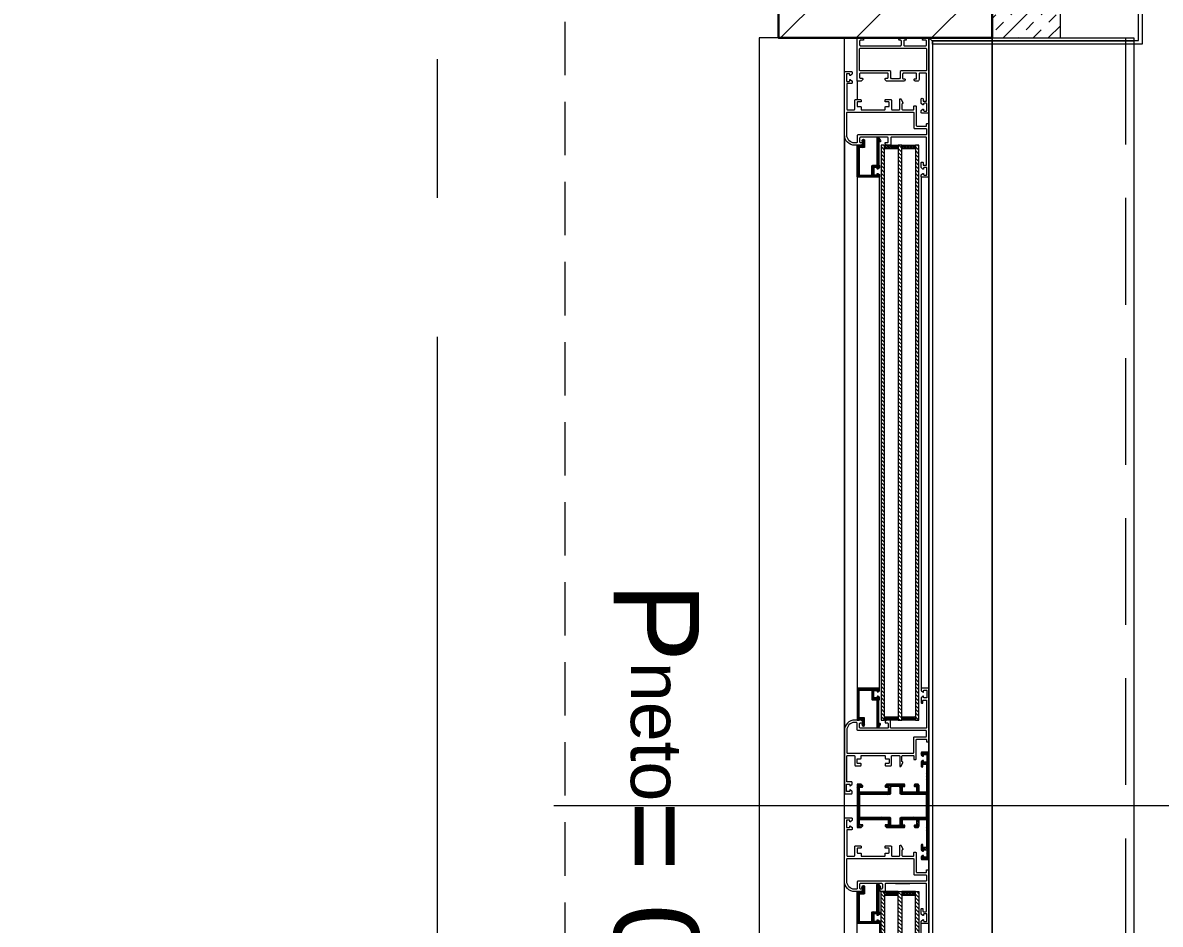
# Model space of a CAD drawing. Header units: centimetres. Extents: x 92587 to 105438, y -55119 to -48334.
# Drawn here: x 95465.6 to 95598.8, y -50521.2 to -50415.6 of the extents above; entities that cross this region are included whole.
import ezdxf

# ---------------------------------------------------------------- set-up
doc = ezdxf.new("R2010")
doc.units = ezdxf.units.CM
doc.header["$LTSCALE"] = 50
doc.header["$MEASUREMENT"] = 0
doc.linetypes.add('AXES', pattern=[2, 1.25, -0.25, 0.25, -0.25])
doc.linetypes.add('CACHE', pattern=[0.375, 0.25, -0.125])
doc.layers.get('0').update_dxf_attribs({"color": 8})
doc.layers.add('AXES', color=10, linetype='AXES')
doc.layers.add('BORD', color=5, linetype='Continuous')
for name, color, linetype, lineweight in [('BETON CACHE', 4, 'CACHE', 5), ('CONSOLE ISOL.', 214, 'Continuous', 15), ('ISOLATION', 252, 'Continuous', 0), ('MACONNERIE COUPE', 7, 'Continuous', 30), ('MACONNERIE HACHURE', 253, 'Continuous', 13), ('WD_Corner', 154, 'Continuous', 5), ('WINDOWS', 21, 'Continuous', 5)]:
    doc.layers.add(name, color=color, linetype=linetype, lineweight=lineweight)
doc.styles.add('GENERATED_STYLE_1', font='arial.ttf')
pattern_1 = [(135, (-46708.70849, -43852.52553), (-0.08838834765, -0.08838834765), [])]
pattern_2 = [(135, (-46708.9128, -43852.52553), (-0.2209708691, -0.2209708691), [])]

# ---------------------------------------------------------------- blocks, each defined once
blk = doc.blocks.new('A$C1cd8c289')
at = {"layer": 'AXES', "lineweight": 5, "ltscale": 1.3}
blk.add_line((805, 1580), (805, -1344.97), dxfattribs=at)
blk = doc.blocks.new('DRITARE POS 2')
at = {"layer": 'WINDOWS'}
h = blk.add_hatch(dxfattribs=at)
h.set_pattern_fill('ANSI31', color=140, scale=2.5, angle=450)
h.set_pattern_definition(pattern_2)
h.paths.add_polyline_path([(-8.71, -80.01), (-8.71, -12.58), (-8.31, -12.58), (-8.31, -80.01)])
h.paths.add_polyline_path([(-6.71, -80.01), (-6.71, -12.58), (-6.31, -12.58), (-6.31, -80.01)])
h.paths.add_polyline_path([(-4.71, -80.02), (-4.71, -12.58), (-4.31, -12.58), (-4.31, -80.02)])
at = {"layer": 'WINDOWS', "transparency": 33554559}
h = blk.add_hatch(dxfattribs=at)
h.set_pattern_fill('ANSI31', color=140, angle=450)
h.set_pattern_definition([(135, (-46708.90849, -43835.52553), (-0.08838834765, -0.08838834765), [])])
h.paths.add_polyline_path([(-6.71, -12.58), (-8.31, -12.58), (-8.31, -12.98), (-6.71, -12.98)])
h.paths.add_polyline_path([(-4.71, -12.58), (-6.31, -12.58), (-6.31, -12.98), (-4.71, -12.98)])
h.paths.add_polyline_path([(-6.71, -79.61), (-8.31, -79.61), (-8.31, -80.01), (-6.71, -80.01)])
h.paths.add_polyline_path([(-4.71, -79.61), (-6.31, -79.61), (-6.31, -80.01), (-4.71, -80.01)])
h = blk.add_hatch(dxfattribs=at)
h.set_pattern_fill('ANSI31', color=256, angle=450)
h.set_pattern_definition(pattern_1)
h.paths.add_polyline_path([(-1.49, -76.33, 0.414214), (-1.55, -76.27), (-4.06, -76.27, 0.414214), (-4.11, -76.33), (-4.11, -76.54, 0.250765), (-4.09, -76.58), (-3.92, -76.71, 0.599022), (-3.83, -76.67), (-3.83, -76.59, -0.414214), (-3.78, -76.54), (-3.51, -76.54, -0.414214), (-3.46, -76.59), (-3.46, -77.34, -0.414214), (-3.51, -77.39), (-3.78, -77.39, -0.414214), (-3.83, -77.34), (-3.83, -77.26, 0.599022), (-3.92, -77.22), (-4.09, -77.35, 0.250765), (-4.11, -77.39), (-4.11, -77.6, 0.414214), (-4.06, -77.66), (-4.02, -77.66), (-4.02, -80.34, -0.414214), (-4.07, -80.4), (-4.15, -80.4, 0.603122), (-4.23, -80.55), (-3.98, -80.9, 0.737396), (-3.81, -80.85), (-3.81, -77.71, -0.414214), (-3.76, -77.66), (-3.31, -77.66, 0.414214), (-3.22, -77.56), (-3.22, -76.55, -0.414214), (-3.16, -76.5), (-1.81, -76.5, -0.414214), (-1.72, -76.59), (-1.72, -79.63, -0.414214), (-1.81, -79.73), (-2.28, -79.73, 0.414214), (-2.37, -79.82), (-2.37, -80.56, 1.657435), (-2.12, -80.43, -0.247394), (-2.15, -80.38), (-2.15, -80.01, -0.414214), (-2.09, -79.95), (-1.74, -79.95), (-1.74, -80.01), (-1.49, -80.01), (-1.49, -79.95)])
at = {"layer": 'WINDOWS'}
h = blk.add_hatch(dxfattribs=at)
h.set_pattern_fill('ANSI31', color=256, angle=450)
h.set_pattern_definition(pattern_1)
h.paths.add_polyline_path([(-9.61, -85.22, -0.414214), (-9.56, -85.16), (-9.26, -85.16, -0.414214), (-9.2, -85.22), (-9.2, -85.44, 1), (-9, -85.44), (-9, -84.9, 0.250765), (-9.02, -84.86), (-9.19, -84.74, 0.599022), (-9.28, -84.79), (-9.28, -84.87, -0.414214), (-9.33, -84.92), (-9.59, -84.92, -0.414214), (-9.65, -84.87), (-9.65, -84.08, -0.414214), (-9.59, -84.03), (-9.33, -84.03, -0.414214), (-9.28, -84.08), (-9.28, -84.19, 0.599022), (-9.19, -84.24), (-9.02, -84.13, 0.250765), (-9, -84.08), (-9, -83.84, 0.414214), (-9.05, -83.78), (-9.84, -83.78, 0.414214), (-9.89, -83.84), (-9.89, -90.06), (-9.89, -96.27, 0.414214), (-9.84, -96.33), (-9.05, -96.33, 0.414214), (-9, -96.27), (-9, -96.03, 0.250765), (-9.02, -95.98), (-9.19, -95.87, 0.599022), (-9.28, -95.92), (-9.28, -96.03, -0.414214), (-9.33, -96.08), (-9.59, -96.08, -0.414214), (-9.65, -96.03), (-9.65, -95.24, -0.414214), (-9.59, -95.19), (-9.33, -95.19, -0.414214), (-9.28, -95.24), (-9.28, -95.32, 0.599022), (-9.19, -95.37), (-9.02, -95.25, 0.250765), (-9, -95.21), (-9, -94.68, 1), (-9.2, -94.68), (-9.2, -94.89, -0.414214), (-9.26, -94.95), (-9.56, -94.95, -0.414214), (-9.61, -94.89), (-9.61, -91.72, -0.414214), (-9.56, -91.66), (-8.83, -91.66, -0.414214), (-8.74, -91.75), (-8.74, -92.41, 0.414214), (-8.55, -92.59), (-8.29, -92.59, 0.198912), (-8.25, -92.58), (-8.19, -92.52, 0.198912), (-8.18, -92.48), (-8.18, -92.37, 0.414214), (-8.23, -92.31), (-8.4, -92.31, -0.414214), (-8.46, -92.26), (-8.46, -91.75, -0.414214), (-8.36, -91.66), (-6.91, -91.66, -0.414214), (-6.81, -91.75), (-6.81, -92.26, -0.414214), (-6.87, -92.31), (-7.04, -92.31, 0.414214), (-7.09, -92.37), (-7.09, -92.48, 0.198912), (-7.08, -92.52), (-7.02, -92.58, 0.198912), (-6.98, -92.59), (-4.97, -92.59, 0.198912), (-4.93, -92.58), (-4.78, -92.42, 0.198912), (-4.76, -92.38), (-4.76, -92.31, 0.414214), (-4.82, -92.26), (-5, -92.26, -0.340481), (-5.13, -92.16), (-5.13, -91.75, -0.414214), (-5.04, -91.66), (-1.87, -91.66, -0.414214), (-1.77, -91.75), (-1.77, -92.16, -0.414214), (-1.87, -92.26), (-2.09, -92.26, 0.414214), (-2.15, -92.31), (-2.15, -92.38, 0.198912), (-2.13, -92.42), (-1.98, -92.58, 0.198912), (-1.94, -92.59), (-1.55, -92.59, 0.414214), (-1.49, -92.54), (-1.49, -90.06), (-1.49, -87.57, 0.414214), (-1.55, -87.52), (-1.94, -87.52, 0.198912), (-1.98, -87.53), (-2.13, -87.69, 0.198912), (-2.15, -87.73), (-2.15, -87.8, 0.414214), (-2.09, -87.85), (-1.87, -87.85, -0.414214), (-1.77, -87.95), (-1.77, -88.36, -0.414214), (-1.87, -88.45), (-5.04, -88.45, -0.414214), (-5.13, -88.36), (-5.13, -87.95, -0.340481), (-5, -87.85), (-4.82, -87.85, 0.414214), (-4.76, -87.8), (-4.76, -87.73, 0.198912), (-4.78, -87.69), (-4.93, -87.53, 0.198912), (-4.97, -87.52), (-6.98, -87.52, 0.198912), (-7.02, -87.53), (-7.08, -87.59, 0.198912), (-7.09, -87.63), (-7.09, -87.74, 0.414214), (-7.04, -87.8), (-6.87, -87.8, -0.414214), (-6.81, -87.85), (-6.81, -88.36, -0.414214), (-6.91, -88.45), (-8.36, -88.45, -0.414214), (-8.46, -88.36), (-8.46, -87.85, -0.414214), (-8.4, -87.8), (-8.23, -87.8, 0.414214), (-8.18, -87.74), (-8.18, -87.63, 0.198912), (-8.19, -87.59), (-8.25, -87.53, 0.198912), (-8.29, -87.52), (-8.55, -87.52, 0.414214), (-8.74, -87.7), (-8.74, -88.36, -0.414214), (-8.83, -88.45), (-9.56, -88.45, -0.414214), (-9.61, -88.39)])
h.paths.add_polyline_path([(-9.56, -88.73), (-6.63, -88.73), (-6.53, -88.64), (-6.53, -87.89), (-6.44, -87.8), (-5.51, -87.8), (-5.41, -87.89), (-5.41, -88.64), (-5.32, -88.73), (-1.83, -88.73), (-1.77, -88.79), (-1.77, -90.06), (-1.77, -91.32), (-1.83, -91.38), (-5.32, -91.38), (-5.41, -91.47), (-5.41, -92.22), (-5.51, -92.31), (-6.44, -92.31), (-6.53, -92.22), (-6.53, -91.47), (-6.63, -91.38), (-9.56, -91.38), (-9.61, -91.32), (-9.61, -90.06), (-9.61, -88.79)], flags=16)
at = {"layer": 'WINDOWS', "transparency": 33554559}
h = blk.add_hatch(dxfattribs=at)
h.set_pattern_fill('ANSI31', color=256, angle=450)
h.set_pattern_definition(pattern_1)
h.paths.add_polyline_path([(-1.49, -100.16), (-1.49, -100.1), (-1.74, -100.1), (-1.74, -100.16), (-2.09, -100.16, -0.414214), (-2.15, -100.1), (-2.15, -99.73, -0.247394), (-2.12, -99.68, 1.657435), (-2.37, -99.55), (-2.37, -100.29, 0.414214), (-2.28, -100.38), (-1.81, -100.38, -0.414214), (-1.72, -100.48), (-1.72, -103.52, -0.414214), (-1.81, -103.61), (-3.16, -103.61, -0.414214), (-3.22, -103.56), (-3.22, -102.55, 0.414214), (-3.31, -102.46), (-3.76, -102.46, -0.414214), (-3.81, -102.4), (-3.81, -99.26, 0.737396), (-3.98, -99.21), (-4.23, -99.57, 0.603122), (-4.15, -99.71), (-4.07, -99.71, -0.414214), (-4.02, -99.77), (-4.02, -102.46), (-4.06, -102.46, 0.414214), (-4.11, -102.51), (-4.11, -102.72, 0.250765), (-4.09, -102.76), (-3.92, -102.89, 0.599022), (-3.83, -102.85), (-3.83, -102.77, -0.414214), (-3.78, -102.72), (-3.51, -102.72, -0.414214), (-3.46, -102.77), (-3.46, -103.52, -0.414214), (-3.51, -103.58), (-3.78, -103.58, -0.414214), (-3.83, -103.52), (-3.83, -103.44, 0.599022), (-3.92, -103.4), (-4.09, -103.53, 0.250765), (-4.11, -103.58), (-4.11, -103.78, 0.414214), (-4.06, -103.84), (-1.55, -103.84, 0.414214), (-1.49, -103.78)])
at = {"layer": 'WINDOWS'}
h = blk.add_hatch(dxfattribs=at)
h.set_pattern_fill('ANSI31', color=140, scale=2.5, angle=450)
h.set_pattern_definition(pattern_2)
h.paths.add_polyline_path([(-8.71, -100.09), (-8.71, -167.42), (-8.31, -167.42), (-8.31, -100.09)])
h.paths.add_polyline_path([(-6.71, -100.09), (-6.71, -167.42), (-6.31, -167.42), (-6.31, -100.09)])
h.paths.add_polyline_path([(-4.71, -100.09), (-4.71, -167.42), (-4.31, -167.42), (-4.31, -100.09)])
at = {"layer": 'WINDOWS', "transparency": 33554559}
h = blk.add_hatch(dxfattribs=at)
h.set_pattern_fill('ANSI31', color=140, angle=450)
h.set_pattern_definition([(135, (-46708.90849, -43869.52553), (-0.08838834765, -0.08838834765), [])])
h.paths.add_polyline_path([(-6.71, -167.42), (-8.31, -167.42), (-8.31, -167.02), (-6.71, -167.02)])
h.paths.add_polyline_path([(-4.71, -167.42), (-6.31, -167.42), (-6.31, -167.02), (-4.71, -167.02)])
h.paths.add_polyline_path([(-6.71, -100.49), (-8.31, -100.49), (-8.31, -100.09), (-6.71, -100.09)])
h.paths.add_polyline_path([(-4.71, -100.49), (-6.31, -100.49), (-6.31, -100.09), (-4.71, -100.09)])
h = blk.add_hatch(dxfattribs=at)
h.set_pattern_fill('ANSI31', color=256, angle=450)
h.set_pattern_definition([(135, (-46708.71279, -43862.46996), (-0.08838834765, -0.08838834765), [])])
h.paths.add_polyline_path([(-1.72, -167.05, -0.414214), (-1.81, -167.14), (-2.28, -167.14, 0.414214), (-2.37, -167.23), (-2.37, -167.97, 1.835735), (-2.15, -167.82), (-2.15, -167.36), (-1.74, -167.36), (-1.5, -167.42), (-1.5, -163.74, 0.414214), (-1.55, -163.69), (-4.06, -163.69, 0.414214), (-4.12, -163.74), (-4.12, -163.95, 0.250765), (-4.09, -163.99), (-3.92, -164.12, 0.599022), (-3.84, -164.08), (-3.84, -163.95), (-3.46, -163.95), (-3.46, -164.81), (-3.84, -164.81), (-3.84, -164.67, 0.649779), (-3.93, -164.63), (-4.1, -164.76, 0.212283), (-4.12, -164.81), (-4.12, -165.01, 0.414214), (-4.06, -165.07), (-4.02, -165.07), (-4.02, -167.81), (-4.15, -167.81, 0.603122), (-4.23, -167.96), (-3.99, -168.31, 0.737396), (-3.82, -168.26), (-3.82, -165.07), (-3.31, -165.07, 0.414214), (-3.22, -164.97), (-3.22, -163.91), (-1.81, -163.91, -0.414214), (-1.72, -164)])
at = {"layer": 'WINDOWS', "color": 165, "linetype": 'CACHE'}
blk.add_line((-32.9, -180), (-32.9, 0), dxfattribs=at)
at = {"layer": 'WINDOWS'}
for p, q in [((-0.01, -11.48), (0, -81.19)), ((-9.89, -16.28), (-9.89, -76.34)), ((-9, -16.26), (-9, -76.34)), ((-4.11, -76.33), (-4.12, -16.26)), ((-1.5, -16.26), (-1.49, -76.33)), ((-5.98, -80.95), (-7.66, -80.95)), ((-0.01, -168.52), (0, -98.92)), ((-9.89, -163.72), (-9.89, -103.78)), ((-9, -163.74), (-9, -103.78)), ((-4.11, -103.78), (-4.12, -163.74)), ((-1.5, -163.74), (-1.49, -103.78)), ((-9.9, -171.27), (-9.9, -169.89)), ((-1.5, -175.01), (-1.5, -172.75))]:
    blk.add_line(p, q, dxfattribs=at)
at = {"layer": 'WINDOWS', "color": 165}
blk.add_line((-61.99, -90.06), (34.01, -90.06), dxfattribs=at)
for points in [[(-9.9, 0), (-9.9, -180), (-33.9, -180), (-33.9, 0)], [(-10.3, -179.6), (-10.3, -0.4), (-9.9, 0), (-9.9, -180)], [(0, 0), (0, -180), (10, -180), (10, 0)], [(-9.9, -180), (-33.9, -180), (-33.9, -179.6), (-10.3, -179.6)]]:
    blk.add_lwpolyline(points, close=True, dxfattribs=at)
at = {"layer": 'WINDOWS'}
for points in [[(-9.9, -180), (-9.9, 0), (0, 0), (0, -180)], [(-1.77, -90.06), (-1.77, -88.79), (-1.83, -88.73), (-5.32, -88.73), (-5.41, -88.64), (-5.41, -87.89), (-5.51, -87.8), (-6.44, -87.8), (-6.53, -87.89), (-6.53, -88.64), (-6.63, -88.73), (-9.56, -88.73), (-9.61, -88.79), (-9.61, -90.06), (-9.61, -91.32), (-9.56, -91.38), (-6.63, -91.38), (-6.53, -91.47), (-6.53, -92.22), (-6.44, -92.31), (-5.51, -92.31), (-5.41, -92.22), (-5.41, -91.47), (-5.32, -91.38), (-1.83, -91.38), (-1.77, -91.32)], [(-1.78, -178.73), (-1.83, -178.79), (-9.56, -178.79), (-9.62, -178.73), (-9.62, -176.19), (-9.56, -176.14), (-6.63, -176.14), (-6.54, -176.04), (-6.54, -175.3), (-6.44, -175.2), (-5.51, -175.2), (-5.42, -175.3), (-5.42, -176.04), (-5.32, -176.14), (-1.83, -176.14), (-1.78, -176.19)]]:
    blk.add_lwpolyline(points, close=True, dxfattribs=at)
at = {"layer": 'WINDOWS', "color": 140}
for points in [[(-8.71, -80.01), (-8.71, -12.58), (-8.31, -12.58), (-8.31, -80.01)], [(-6.71, -80.01), (-6.71, -12.58), (-6.31, -12.58), (-6.31, -80.01)], [(-4.71, -80.02), (-4.71, -12.58), (-4.31, -12.58), (-4.31, -80.02)], [(-6.71, -79.61), (-8.31, -79.61), (-8.31, -80.01), (-6.71, -80.01)], [(-4.71, -79.61), (-6.31, -79.61), (-6.31, -80.01), (-4.71, -80.01)], [(-8.71, -100.09), (-8.71, -167.42), (-8.31, -167.42), (-8.31, -100.09)], [(-6.71, -100.49), (-8.31, -100.49), (-8.31, -100.09), (-6.71, -100.09)], [(-6.71, -100.09), (-6.71, -167.42), (-6.31, -167.42), (-6.31, -100.09)], [(-4.71, -100.49), (-6.31, -100.49), (-6.31, -100.09), (-4.71, -100.09)], [(-4.71, -100.09), (-4.71, -167.42), (-4.31, -167.42), (-4.31, -100.09)], [(-6.71, -167.42), (-8.31, -167.42), (-8.31, -167.02), (-6.71, -167.02)], [(-4.71, -167.42), (-6.31, -167.42), (-6.31, -167.02), (-4.71, -167.02)]]:
    blk.add_lwpolyline(points, close=True, dxfattribs=at)
at = {"layer": 'WINDOWS'}
for points in [[(0, -88.58, -0.414214), (-0.06, -88.64), (-0.84, -88.64, -0.414214), (-0.9, -88.58), (-0.9, -88.38, -0.250765), (-0.87, -88.33), (-0.7, -88.2, -0.599022), (-0.62, -88.24), (-0.62, -88.34, 0.414214), (-0.56, -88.39), (-0.3, -88.39, 0.414214), (-0.24, -88.34), (-0.24, -87.55, 0.414214), (-0.3, -87.5), (-0.56, -87.5, 0.414214), (-0.62, -87.55), (-0.62, -87.65, -0.599022), (-0.7, -87.69), (-0.87, -87.56, -0.250765), (-0.9, -87.52), (-0.9, -87.31, -0.414214), (-0.84, -87.26), (-0.34, -87.26, 0.414214), (-0.28, -87.2), (-0.28, -84.25, 0.414214), (-0.37, -84.16), (-1.12, -84.16, 0.414214), (-1.21, -84.25), (-1.21, -85.28, -0.414214), (-1.31, -85.37), (-1.87, -85.37, -0.414214), (-1.96, -85.28), (-1.96, -85.15, -0.414214), (-1.9, -85.09), (-1.55, -85.09, 0.414214), (-1.49, -85.03), (-1.49, -84.59, 0.414214), (-1.55, -84.53), (-1.9, -84.53, -0.414214), (-1.96, -84.47), (-1.96, -84.21, 0.414214), (-2.02, -84.16), (-4.7, -84.16, 0.414214), (-4.76, -84.21), (-4.76, -84.47, -0.414214), (-4.82, -84.53), (-5.17, -84.53, 0.414214), (-5.23, -84.59), (-5.23, -85.03, 0.414214), (-5.17, -85.09), (-4.82, -85.09, -0.414214), (-4.76, -85.15), (-4.76, -85.28, -0.414214), (-4.85, -85.37), (-5.41, -85.37, -0.414214), (-5.51, -85.28), (-5.51, -84.25, 0.414214), (-5.6, -84.16), (-6.38, -84.16, 0.414214), (-6.48, -84.25), (-6.48, -85.37, -0.809546), (-6.66, -85.41), (-6.85, -84.98, -0.543142), (-6.79, -84.9, 0.414214), (-6.74, -84.85), (-6.74, -84.25, 0.414214), (-6.83, -84.16), (-8.06, -84.16, 0.414214), (-8.12, -84.21), (-8.12, -84.57, -0.414214), (-8.18, -84.62), (-8.34, -84.62, -0.414214), (-8.4, -84.57), (-8.4, -82.35, 0.414214), (-8.49, -82.25), (-9.56, -82.25, 0.414214), (-9.61, -82.31), (-9.61, -82.51, -0.414214), (-9.67, -82.57), (-9.84, -82.57, -0.414214), (-9.89, -82.51), (-9.89, -76.34, -0.414214), (-9.84, -76.28), (-9.05, -76.28, -0.414214), (-9, -76.34), (-9, -76.54, -0.250765), (-9.02, -76.59), (-9.19, -76.72, -0.599022), (-9.28, -76.67), (-9.28, -76.58, 0.414214), (-9.33, -76.52), (-9.59, -76.52, 0.414214), (-9.65, -76.58), (-9.65, -77.36, 0.414214), (-9.59, -77.42), (-9.33, -77.42, 0.414214), (-9.28, -77.36), (-9.28, -77.27, -0.599022), (-9.19, -77.22), (-9.02, -77.35, -0.250765), (-9, -77.4), (-9, -77.98, -0.414214), (-9.05, -78.03), (-9.15, -78.03, -0.414214), (-9.2, -77.98), (-9.2, -77.72, 0.414214), (-9.26, -77.66), (-9.56, -77.66, 0.414214), (-9.61, -77.72), (-9.61, -80.89, 0.414214), (-9.56, -80.95), (-4.82, -80.95, 0.414214), (-4.76, -80.89), (-4.76, -80.07, -0.414214), (-4.71, -80.01), (-4.32, -80.01, -0.198912), (-4.28, -80.03), (-4.13, -80.18, -0.198912), (-4.11, -80.22), (-4.11, -80.29, -0.414214), (-4.17, -80.35), (-4.39, -80.35, 0.414214), (-4.48, -80.44), (-4.48, -80.85, 0.414214), (-4.39, -80.95), (-1.87, -80.95, 0.414214), (-1.77, -80.85), (-1.77, -80.44, 0.414214), (-1.87, -80.35), (-2.09, -80.35, -0.414214), (-2.15, -80.29), (-2.15, -80.22, -0.198912), (-2.13, -80.18), (-1.98, -80.03, -0.198912), (-1.94, -80.01), (-1.21, -80.01, -0.414214), (0, -81.23)], [(-1.74, -79.95), (-2.09, -79.95, 0.414214), (-2.15, -80.01), (-2.15, -80.38, 0.247394), (-2.12, -80.43, -1.657435), (-2.37, -80.56), (-2.37, -79.82, -0.414214), (-2.28, -79.73), (-1.81, -79.73, 0.414214), (-1.72, -79.63), (-1.72, -76.59, 0.414214), (-1.81, -76.5), (-3.16, -76.5, 0.414214), (-3.22, -76.55), (-3.22, -77.56, -0.414214), (-3.31, -77.66), (-3.76, -77.66, 0.414214), (-3.81, -77.71), (-3.81, -80.85, -0.737396), (-3.98, -80.9), (-4.23, -80.55, -0.603122), (-4.15, -80.4), (-4.07, -80.4, 0.414214), (-4.02, -80.34), (-4.02, -77.66), (-4.06, -77.66, -0.414214), (-4.11, -77.6), (-4.11, -77.39, -0.250765), (-4.09, -77.35), (-3.92, -77.22, -0.599022), (-3.83, -77.26), (-3.83, -77.34, 0.414214), (-3.78, -77.39), (-3.51, -77.39, 0.414214), (-3.46, -77.34), (-3.46, -76.59, 0.414214), (-3.51, -76.54), (-3.78, -76.54, 0.414214), (-3.83, -76.59), (-3.83, -76.67, -0.599022), (-3.92, -76.71), (-4.09, -76.58, -0.250765), (-4.11, -76.54), (-4.11, -76.33, -0.414214), (-4.06, -76.27), (-1.55, -76.27, -0.414214), (-1.49, -76.33), (-1.49, -79.95), (-1.49, -80.01), (-1.74, -80.01)], [(-1.49, -80.39, -0.414214), (-1.4, -80.29), (-1.18, -80.29), (-1.18, -80.29, -0.414214), (-0.28, -81.23), (-0.28, -83.82, -0.414214), (-0.34, -83.88), (-8.06, -83.88, -0.414214), (-8.12, -83.82), (-8.12, -82.07, 0.414214), (-8.21, -81.97), (-9.52, -81.97, -0.414214), (-9.61, -81.88), (-9.61, -81.32, -0.414214), (-9.52, -81.23), (-1.59, -81.23, 0.414214), (-1.49, -81.13)], [(-1.49, -90.06), (-1.49, -87.57, 0.414214), (-1.55, -87.52), (-1.94, -87.52, 0.198912), (-1.98, -87.53), (-2.13, -87.69, 0.198912), (-2.15, -87.73), (-2.15, -87.8, 0.414214), (-2.09, -87.85), (-1.87, -87.85, -0.414214), (-1.77, -87.95), (-1.77, -88.36, -0.414214), (-1.87, -88.45), (-5.04, -88.45, -0.414214), (-5.13, -88.36), (-5.13, -87.95, -0.340481), (-5, -87.85), (-4.82, -87.85, 0.414214), (-4.76, -87.8), (-4.76, -87.73, 0.198912), (-4.78, -87.69), (-4.93, -87.53, 0.198912), (-4.97, -87.52), (-6.98, -87.52, 0.198912), (-7.02, -87.53), (-7.08, -87.59, 0.198912), (-7.09, -87.63), (-7.09, -87.74, 0.414214), (-7.04, -87.8), (-6.87, -87.8, -0.414214), (-6.81, -87.85), (-6.81, -88.36, -0.414214), (-6.91, -88.45), (-8.36, -88.45, -0.414214), (-8.46, -88.36), (-8.46, -87.85, -0.414214), (-8.4, -87.8), (-8.23, -87.8, 0.414214), (-8.18, -87.74), (-8.18, -87.63, 0.198912), (-8.19, -87.59), (-8.25, -87.53, 0.198912), (-8.29, -87.52), (-8.55, -87.52, 0.414214), (-8.74, -87.7), (-8.74, -88.36, -0.414214), (-8.83, -88.45), (-9.56, -88.45, -0.414214), (-9.61, -88.39), (-9.61, -85.22, -0.414214), (-9.56, -85.16), (-9.26, -85.16, -0.414214), (-9.2, -85.22), (-9.2, -85.44, 1), (-9, -85.44), (-9, -84.9, 0.250765), (-9.02, -84.86), (-9.19, -84.74, 0.599022), (-9.28, -84.79), (-9.28, -84.87, -0.414214), (-9.33, -84.92), (-9.59, -84.92, -0.414214), (-9.65, -84.87), (-9.65, -84.08, -0.414214), (-9.59, -84.03), (-9.33, -84.03, -0.414214), (-9.28, -84.08), (-9.28, -84.19, 0.599022), (-9.19, -84.24), (-9.02, -84.13, 0.250765), (-9, -84.08), (-9, -83.84, 0.414214), (-9.05, -83.78), (-9.84, -83.78, 0.414214), (-9.89, -83.84), (-9.89, -90.06), (-9.89, -96.27, 0.414214), (-9.84, -96.33), (-9.05, -96.33, 0.414214), (-9, -96.27), (-9, -96.03, 0.250765), (-9.02, -95.98), (-9.19, -95.87, 0.599022), (-9.28, -95.92), (-9.28, -96.03, -0.414214), (-9.33, -96.08), (-9.59, -96.08, -0.414214), (-9.65, -96.03), (-9.65, -95.24, -0.414214), (-9.59, -95.19), (-9.33, -95.19, -0.414214), (-9.28, -95.24), (-9.28, -95.32, 0.599022), (-9.19, -95.37), (-9.02, -95.25, 0.250765), (-9, -95.21), (-9, -94.68, 1), (-9.2, -94.68), (-9.2, -94.89, -0.414214), (-9.26, -94.95), (-9.56, -94.95, -0.414214), (-9.61, -94.89), (-9.61, -91.72, -0.414214), (-9.56, -91.66), (-8.83, -91.66, -0.414214), (-8.74, -91.75), (-8.74, -92.41, 0.414214), (-8.55, -92.59), (-8.29, -92.59, 0.198912), (-8.25, -92.58), (-8.19, -92.52, 0.198912), (-8.18, -92.48), (-8.18, -92.37, 0.414214), (-8.23, -92.31), (-8.4, -92.31, -0.414214), (-8.46, -92.26), (-8.46, -91.75, -0.414214), (-8.36, -91.66), (-6.91, -91.66, -0.414214), (-6.81, -91.75), (-6.81, -92.26, -0.414214), (-6.87, -92.31), (-7.04, -92.31, 0.414214), (-7.09, -92.37), (-7.09, -92.48, 0.198912), (-7.08, -92.52), (-7.02, -92.58, 0.198912), (-6.98, -92.59), (-4.97, -92.59, 0.198912), (-4.93, -92.58), (-4.78, -92.42, 0.198912), (-4.76, -92.38), (-4.76, -92.31, 0.414214), (-4.82, -92.26), (-5, -92.26, -0.340481), (-5.13, -92.16), (-5.13, -91.75, -0.414214), (-5.04, -91.66), (-1.87, -91.66, -0.414214), (-1.77, -91.75), (-1.77, -92.16, -0.414214), (-1.87, -92.26), (-2.09, -92.26, 0.414214), (-2.15, -92.31), (-2.15, -92.38, 0.198912), (-2.13, -92.42), (-1.98, -92.58, 0.198912), (-1.94, -92.59), (-1.55, -92.59, 0.414214), (-1.49, -92.54)], [(0, -91.53, 0.414214), (-0.06, -91.47), (-0.84, -91.47, 0.414214), (-0.9, -91.53), (-0.9, -91.74, 0.250765), (-0.87, -91.78), (-0.7, -91.91, 0.599022), (-0.62, -91.87), (-0.62, -91.77, -0.414214), (-0.56, -91.72), (-0.3, -91.72, -0.414214), (-0.24, -91.77), (-0.24, -92.56, -0.414214), (-0.3, -92.61), (-0.56, -92.61, -0.414214), (-0.62, -92.56), (-0.62, -92.46, 0.599022), (-0.7, -92.42), (-0.87, -92.55, 0.250765), (-0.9, -92.59), (-0.9, -92.8, 0.414214), (-0.84, -92.86), (-0.34, -92.86, -0.414214), (-0.28, -92.91), (-0.28, -95.86, -0.414214), (-0.37, -95.95), (-1.12, -95.95, -0.414214), (-1.21, -95.86), (-1.21, -94.83, 0.414214), (-1.31, -94.74), (-1.87, -94.74, 0.414214), (-1.96, -94.83), (-1.96, -94.96, 0.414214), (-1.9, -95.02), (-1.55, -95.02, -0.414214), (-1.49, -95.08), (-1.49, -95.52, -0.414214), (-1.55, -95.58), (-1.9, -95.58, 0.414214), (-1.96, -95.64), (-1.96, -95.9, -0.414214), (-2.02, -95.95), (-4.7, -95.95, -0.414214), (-4.76, -95.9), (-4.76, -95.64, 0.414214), (-4.82, -95.58), (-5.17, -95.58, -0.414214), (-5.23, -95.52), (-5.23, -95.08, -0.414214), (-5.17, -95.02), (-4.82, -95.02, 0.414214), (-4.76, -94.96), (-4.76, -94.83, 0.414214), (-4.85, -94.74), (-5.41, -94.74, 0.414214), (-5.51, -94.83), (-5.51, -95.86, -0.414214), (-5.6, -95.95), (-6.38, -95.95, -0.414214), (-6.48, -95.86), (-6.48, -94.74, 0.809546), (-6.66, -94.7), (-6.85, -95.13, 0.543142), (-6.79, -95.21, -0.414214), (-6.74, -95.26), (-6.74, -95.86, -0.414214), (-6.83, -95.95), (-8.06, -95.95, -0.414214), (-8.12, -95.9), (-8.12, -95.54, 0.414214), (-8.18, -95.49), (-8.34, -95.49, 0.414214), (-8.4, -95.54), (-8.4, -97.76, -0.414214), (-8.49, -97.86), (-9.56, -97.86, -0.414214), (-9.61, -97.8), (-9.61, -97.6, 0.414214), (-9.67, -97.54), (-9.84, -97.54, 0.414214), (-9.89, -97.6), (-9.89, -103.78, 0.414214), (-9.84, -103.83), (-9.05, -103.83, 0.414214), (-9, -103.78), (-9, -103.57, 0.250765), (-9.02, -103.52), (-9.19, -103.39, 0.599022), (-9.28, -103.44), (-9.28, -103.53, -0.414214), (-9.33, -103.59), (-9.59, -103.59, -0.414214), (-9.65, -103.53), (-9.65, -102.75, -0.414214), (-9.59, -102.69), (-9.33, -102.69, -0.414214), (-9.28, -102.75), (-9.28, -102.84, 0.599022), (-9.19, -102.89), (-9.02, -102.76, 0.250765), (-9, -102.71), (-9, -102.13, 0.414214), (-9.05, -102.08), (-9.15, -102.08, 0.414214), (-9.2, -102.13), (-9.2, -102.39, -0.414214), (-9.26, -102.45), (-9.56, -102.45, -0.414214), (-9.61, -102.39), (-9.61, -99.22, -0.414214), (-9.56, -99.16), (-5.47, -99.16, -0.414214), (-5.41, -99.22), (-5.41, -100.04, 0.414214), (-5.36, -100.1), (-4.97, -100.1, 0.198912), (-4.93, -100.08), (-4.78, -99.93, 0.198912), (-4.76, -99.89), (-4.76, -99.82, 0.414214), (-4.82, -99.76), (-5.04, -99.76, -0.414214), (-5.13, -99.67), (-5.13, -99.26, -0.414214), (-5.04, -99.16), (-1.87, -99.16, -0.414214), (-1.77, -99.26), (-1.77, -99.67, -0.414214), (-1.87, -99.76), (-2.09, -99.76, 0.414214), (-2.15, -99.82), (-2.15, -99.89, 0.198912), (-2.13, -99.93), (-1.98, -100.08, 0.198912), (-1.94, -100.1), (-1.21, -100.1, 0.414214), (0, -98.88)], [(-1.49, -99.72, 0.414214), (-1.4, -99.82), (-1.18, -99.82), (-1.18, -99.82, 0.414214), (-0.28, -98.88), (-0.28, -96.29, 0.414214), (-0.34, -96.23), (-8.06, -96.23, 0.414214), (-8.12, -96.29), (-8.12, -98.04, -0.414214), (-8.21, -98.14), (-9.52, -98.14, 0.414214), (-9.61, -98.23), (-9.61, -98.79, 0.414214), (-9.52, -98.88), (-1.59, -98.88, -0.414214), (-1.49, -98.98)], [(-1.74, -100.16), (-2.09, -100.16, -0.414214), (-2.15, -100.1), (-2.15, -99.73, -0.247394), (-2.12, -99.68, 1.657435), (-2.37, -99.55), (-2.37, -100.29, 0.414214), (-2.28, -100.38), (-1.81, -100.38, -0.414214), (-1.72, -100.48), (-1.72, -103.52, -0.414214), (-1.81, -103.61), (-3.16, -103.61, -0.414214), (-3.22, -103.56), (-3.22, -102.55, 0.414214), (-3.31, -102.46), (-3.76, -102.46, -0.414214), (-3.81, -102.4), (-3.81, -99.26, 0.737396), (-3.98, -99.21), (-4.23, -99.57, 0.603122), (-4.15, -99.71), (-4.07, -99.71, -0.414214), (-4.02, -99.77), (-4.02, -102.46), (-4.06, -102.46, 0.414214), (-4.11, -102.51), (-4.11, -102.72, 0.250765), (-4.09, -102.76), (-3.92, -102.89, 0.599022), (-3.83, -102.85), (-3.83, -102.77, -0.414214), (-3.78, -102.72), (-3.51, -102.72, -0.414214), (-3.46, -102.77), (-3.46, -103.52, -0.414214), (-3.51, -103.58), (-3.78, -103.58, -0.414214), (-3.83, -103.52), (-3.83, -103.44, 0.599022), (-3.92, -103.4), (-4.09, -103.53, 0.250765), (-4.11, -103.58), (-4.11, -103.78, 0.414214), (-4.06, -103.84), (-1.55, -103.84, 0.414214), (-1.49, -103.78), (-1.49, -100.16), (-1.49, -100.1), (-1.74, -100.1)], [(0, -175.99, -0.414214), (-0.06, -176.04), (-0.84, -176.04, -0.414214), (-0.9, -175.99), (-0.9, -175.78, -0.250765), (-0.88, -175.73), (-0.71, -175.6, -0.599022), (-0.62, -175.65), (-0.62, -175.74, 0.414214), (-0.56, -175.8), (-0.3, -175.8, 0.414214), (-0.25, -175.74), (-0.25, -174.96, 0.414214), (-0.3, -174.9), (-0.56, -174.9, 0.414214), (-0.62, -174.96), (-0.62, -175.05, -0.599022), (-0.71, -175.1), (-0.88, -174.97, -0.250765), (-0.9, -174.92), (-0.9, -174.72, -0.414214), (-0.84, -174.66), (-0.34, -174.66, 0.414214), (-0.28, -174.61), (-0.28, -171.66, 0.414214), (-0.38, -171.56), (-1.12, -171.56, 0.414214), (-1.22, -171.66), (-1.22, -172.68, -0.414214), (-1.31, -172.78), (-1.87, -172.78, -0.414214), (-1.96, -172.68), (-1.96, -172.55, -0.414214), (-1.91, -172.5), (-1.55, -172.5, 0.414214), (-1.5, -172.44), (-1.5, -171.99, 0.414214), (-1.55, -171.94), (-1.91, -171.94, -0.414214), (-1.96, -171.88), (-1.96, -171.62, 0.414214), (-2.02, -171.56), (-4.71, -171.56, 0.414214), (-4.76, -171.62), (-4.76, -171.88, -0.414214), (-4.82, -171.94), (-5.17, -171.94, 0.414214), (-5.23, -171.99), (-5.23, -172.44, 0.414214), (-5.17, -172.5), (-4.82, -172.5, -0.414214), (-4.76, -172.55), (-4.76, -172.68, -0.414214), (-4.86, -172.78), (-5.42, -172.78, -0.414214), (-5.51, -172.68), (-5.51, -171.66, 0.414214), (-5.6, -171.56), (-6.39, -171.56, 0.414214), (-6.48, -171.66), (-6.48, -172.78, -0.809546), (-6.66, -172.81), (-6.85, -172.39, -0.543142), (-6.8, -172.31, 0.414214), (-6.74, -172.25), (-6.74, -171.66, 0.414214), (-6.84, -171.56), (-8.07, -171.56, 0.414214), (-8.12, -171.62), (-8.12, -171.97, -0.414214), (-8.18, -172.03), (-8.35, -172.03, -0.414214), (-8.4, -171.97), (-8.4, -169.75, 0.414214), (-8.5, -169.66), (-9.56, -169.66, 0.414214), (-9.62, -169.71), (-9.62, -169.92, -0.414214), (-9.67, -169.98), (-9.84, -169.98, -0.414214), (-9.9, -169.92), (-9.9, -163.74, -0.414214), (-9.84, -163.69), (-9.06, -163.69, -0.414214), (-9, -163.74), (-9, -163.95, -0.250765), (-9.03, -163.99), (-9.19, -164.12, -0.599022), (-9.28, -164.08), (-9.28, -163.98, 0.414214), (-9.34, -163.93), (-9.6, -163.93, 0.414214), (-9.65, -163.98), (-9.65, -164.77, 0.414214), (-9.6, -164.82), (-9.34, -164.82, 0.414214), (-9.28, -164.77), (-9.28, -164.67, -0.599022), (-9.19, -164.63), (-9.03, -164.76, -0.250765), (-9, -164.81), (-9, -165.38, -0.414214), (-9.06, -165.44), (-9.15, -165.44, -0.414214), (-9.21, -165.38), (-9.21, -165.12, 0.414214), (-9.26, -165.07), (-9.56, -165.07, 0.414214), (-9.62, -165.12), (-9.62, -168.3, 0.414214), (-9.56, -168.35), (-5.47, -168.35, 0.414214), (-5.42, -168.3), (-5.42, -167.47, -0.414214), (-5.36, -167.42), (-4.97, -167.42, -0.198912), (-4.93, -167.44), (-4.78, -167.59, -0.198912), (-4.76, -167.63), (-4.76, -167.7, -0.414214), (-4.82, -167.75), (-5.04, -167.75, 0.414214), (-5.14, -167.85), (-5.14, -168.26, 0.414214), (-5.04, -168.35), (-1.87, -168.35, 0.414214), (-1.78, -168.26), (-1.78, -167.85, 0.414214), (-1.87, -167.75), (-2.09, -167.75, -0.414214), (-2.15, -167.7), (-2.15, -167.63, -0.198912), (-2.13, -167.59), (-1.98, -167.44, -0.198912), (-1.94, -167.42), (-1.22, -167.42, -0.414214), (0, -168.63)], [(-1.74, -167.36), (-2.09, -167.36, 0.414214), (-2.15, -167.42), (-2.15, -167.79, 0.247394), (-2.13, -167.84, -1.657435), (-2.37, -167.97), (-2.37, -167.23, -0.414214), (-2.28, -167.14), (-1.81, -167.14, 0.414214), (-1.72, -167.05), (-1.72, -164, 0.414214), (-1.81, -163.91), (-3.16, -163.91, 0.414214), (-3.22, -163.97), (-3.22, -164.97, -0.414214), (-3.31, -165.07), (-3.76, -165.07, 0.414214), (-3.82, -165.12), (-3.82, -168.26, -0.737396), (-3.99, -168.31), (-4.23, -167.96, -0.603122), (-4.15, -167.81), (-4.08, -167.81, 0.414214), (-4.02, -167.75), (-4.02, -165.07), (-4.06, -165.07, -0.414214), (-4.12, -165.01), (-4.12, -164.81, -0.250765), (-4.09, -164.76), (-3.92, -164.63, -0.599022), (-3.84, -164.67), (-3.84, -164.75, 0.414214), (-3.78, -164.81), (-3.52, -164.81, 0.414214), (-3.46, -164.75), (-3.46, -164, 0.414214), (-3.52, -163.95), (-3.78, -163.95, 0.414214), (-3.84, -164), (-3.84, -164.08, -0.599022), (-3.92, -164.12), (-4.09, -163.99, -0.250765), (-4.12, -163.95), (-4.12, -163.74, -0.414214), (-4.06, -163.69), (-1.55, -163.69, -0.414214), (-1.5, -163.74), (-1.5, -167.36), (-1.5, -167.42), (-1.74, -167.42)], [(-1.5, -167.79, -0.414214), (-1.4, -167.7), (-1.18, -167.7), (-1.18, -167.7, -0.414214), (-0.28, -168.63), (-0.28, -171.23, -0.414214), (-0.34, -171.28), (-8.07, -171.28, -0.414214), (-8.12, -171.23), (-8.12, -169.47, 0.414214), (-8.22, -169.38), (-9.52, -169.38, -0.414214), (-9.62, -169.29), (-9.62, -168.73, -0.414214), (-9.52, -168.63), (-1.59, -168.63, 0.414214), (-1.5, -168.54)], [(-7.08, -175), (-7.02, -174.94, -0.198912), (-6.98, -174.92), (-4.97, -174.92, -0.198912), (-4.93, -174.94), (-4.78, -175.09, -0.198912), (-4.76, -175.13), (-4.76, -175.2, -0.414214), (-4.82, -175.26), (-5.01, -175.26, 0.340481), (-5.14, -175.35), (-5.14, -175.76, 0.414214), (-5.04, -175.86), (-1.87, -175.86, 0.414214), (-1.78, -175.76), (-1.78, -175.35, 0.414214), (-1.87, -175.26), (-2.09, -175.26, -0.414214), (-2.15, -175.2), (-2.15, -175.13, -0.198912), (-2.13, -175.09), (-1.98, -174.94, -0.198912), (-1.94, -174.92), (-1.55, -174.92, -0.414214), (-1.5, -174.98), (-1.5, -179.94, -0.414214), (-1.55, -180), (-2.13, -180, -0.322823), (-2.19, -179.96), (-2.24, -179.79, -0.511918), (-2.19, -179.72), (-1.87, -179.72, 0.414214), (-1.78, -179.63), (-1.78, -179.16, 0.414214), (-1.87, -179.07), (-6.57, -179.07, 0.414214), (-6.67, -179.16), (-6.67, -179.63, 0.414214), (-6.57, -179.72), (-6.44, -179.72, -0.511918), (-6.39, -179.79), (-6.45, -179.96, -0.322823), (-6.5, -180), (-7.12, -180, -0.322823), (-7.17, -179.96), (-7.23, -179.79, -0.511918), (-7.17, -179.72), (-7.04, -179.72, 0.414214), (-6.95, -179.63), (-6.95, -179.16, 0.414214), (-7.04, -179.07), (-9.52, -179.07, 0.414214), (-9.62, -179.16), (-9.62, -179.63, 0.414214), (-9.52, -179.72), (-9.21, -179.72, -0.511918), (-9.15, -179.79), (-9.21, -179.96, -0.322823), (-9.26, -180), (-9.84, -180, -0.414214), (-9.9, -179.94), (-9.9, -171.25, -0.414214), (-9.84, -171.19), (-9.06, -171.19, -0.414214), (-9, -171.25), (-9, -171.49, -0.250765), (-9.03, -171.53), (-9.19, -171.65, -0.599022), (-9.28, -171.6), (-9.28, -171.49, 0.414214), (-9.34, -171.43), (-9.6, -171.43, 0.414214), (-9.65, -171.49), (-9.65, -172.27, 0.414214), (-9.6, -172.33), (-9.34, -172.33, 0.414214), (-9.28, -172.27), (-9.28, -172.2, -0.599022), (-9.19, -172.15), (-9.03, -172.26, -0.250765), (-9, -172.31), (-9, -172.84, -1), (-9.21, -172.84), (-9.21, -172.63, 0.414214), (-9.26, -172.57), (-9.56, -172.57, 0.414214), (-9.62, -172.63), (-9.62, -175.8, 0.414214), (-9.56, -175.86), (-8.83, -175.86, 0.414214), (-8.74, -175.76), (-8.74, -175.11, -0.414214), (-8.55, -174.92), (-8.3, -174.92, -0.198912), (-8.26, -174.94), (-8.2, -175, -0.198912), (-8.18, -175.04), (-8.18, -175.15, -0.414214), (-8.24, -175.2), (-8.4, -175.2, 0.414214), (-8.46, -175.26), (-8.46, -175.76, 0.414214), (-8.37, -175.86), (-6.91, -175.86, 0.414214), (-6.82, -175.76), (-6.82, -175.26, 0.414214), (-6.87, -175.2), (-7.04, -175.2, -0.414214), (-7.1, -175.15), (-7.1, -175.04, -0.198912)]]:
    blk.add_lwpolyline(points, format="xyb", close=True, dxfattribs=at)
at = {"layer": 'WINDOWS', "color": 165, "insert": (27.15, -116.22), "char_height": 10, "attachment_point": 7, "rotation": 90, "style": 'GENERATED_STYLE_1'}
blk.add_mtext('\\A1;\\pxt0;P{\\H0.6x;neto}= 0', dxfattribs=at)

msp = doc.modelspace()

# ---------------------------------------------------------------- hatches: boundary and pattern name
at = {"layer": 'ISOLATION', "transparency": 33554687}
h = msp.add_hatch(dxfattribs=at)
h.set_pattern_fill('INSUL', color=256, scale=10, angle=45)
h.set_pattern_definition([(45, (94479.1084, -53332.3623), (-2.6516504, 2.6516504), []), (45, (94478.2245, -53331.4784), (-2.6516504, 2.6516504), [1.25, -1.25]), (45, (94477.3406, -53330.5945), (-2.6516504, 2.6516504), [1.25, -1.25])])
h.paths.add_polyline_path([(95587.11, -50319.36), (95477.11, -50319.36), (95477.11, -50312.36), (95469.11, -50312.36), (95469.11, -50327.36), (95579.11, -50327.36), (95579.11, -50417.36), (95587.11, -50417.36)])
at = {"layer": 'MACONNERIE HACHURE'}
h = msp.add_hatch(dxfattribs=at)
h.set_pattern_fill('ANSI31', color=256, scale=50, style=0)
h.set_pattern_definition([(45, (0, 5835.283), (-4.41941738, 4.41941738), [])])
h.paths.add_polyline_path([(93729.11, -50527.36), (93729.11, -50358.36), (93801.11, -50358.36), (93801.11, -50337.36), (93779.11, -50337.36), (93779.11, -50332.36), (93959.11, -50332.36), (93959.11, -50344.36), (93909.11, -50344.36), (93909.11, -50517.36), (93887.11, -50517.36), (93887.11, -50505.36), (93897.11, -50505.36), (93897.11, -50344.36), (93806.11, -50344.36), (93806.11, -50363.36), (93749.11, -50363.36), (93749.11, -50505.36), (93805.11, -50505.36), (93805.11, -50517.36), (93741.11, -50517.36), (93741.11, -50527.36)])
h.paths.add_polyline_path([(94298.94, -51192.36), (94249.11, -51192.36), (94249.11, -51152.36), (94298.94, -51152.36)])
h.paths.add_polyline_path([(94459.11, -51192.36), (94419.11, -51192.36), (94419.11, -51152.36), (94459.11, -51152.36)])
h.paths.add_polyline_path([(94319.11, -51547.36), (94229.11, -51547.36), (94229.11, -51487.36), (94076.11, -51487.36), (94076.11, -51547.36), (94064.11, -51547.36), (94064.11, -51427.36), (94084.11, -51427.36), (94084.11, -51462.36), (94249.11, -51462.36), (94249.11, -51511.36), (94319.11, -51511.36), (94319.11, -51462.36), (94354.11, -51462.36), (94354.11, -51482.36), (94344.11, -51482.36), (94344.11, -51532.36), (94319.11, -51532.36), (94319.11, -51516.36), (94249.11, -51516.36), (94249.11, -51542.36), (94319.11, -51542.36)])
h.paths.add_polyline_path([(93749.11, -49932.36), (93849.11, -49932.36), (93849.11, -49907.36), (93749.11, -49907.36)])
h.paths.add_polyline_path([(93514.11, -51940.47), (93489.11, -51940.47), (93489.11, -51987.36), (93514.11, -51987.36)])
h.paths.add_polyline_path([(93514.11, -50042.36), (93489.11, -50042.36), (93489.11, -50022.36), (93514.11, -50022.36)])
h.paths.add_polyline_path([(94196.61, -51192.36), (94214.11, -51192.36), (94214.11, -51172.36), (94196.61, -51172.36)])
h.paths.add_polyline_path([(93874.11, -51305.36), (93864.11, -51305.36), (93864.11, -51317.36), (93904.11, -51317.36), (93904.11, -51305.36), (93894.11, -51305.36), (93894.11, -50987.36), (94064.11, -50987.36), (94064.11, -51305.36), (93986.1, -51305.36), (93986.1, -51317.36), (94064.11, -51317.36), (94064.11, -51327.36), (94084.11, -51327.36), (94084.11, -51192.36), (94096.61, -51192.36), (94096.61, -51172.36), (94084.11, -51172.36), (94084.11, -50957.36), (94063.11, -50957.36), (94063.11, -50627.36), (93965.1, -50627.36), (93965.1, -50639.36), (94043.11, -50639.36), (94043.11, -50957.36), (93873.11, -50957.36), (93873.11, -50639.36), (93883.11, -50639.36), (93883.11, -50627.36), (93843.11, -50627.36), (93843.11, -50639.36), (93853.11, -50639.36), (93853.11, -50957.36), (93514.11, -50957.36), (93514.11, -50912.36), (93489.11, -50912.36), (93489.11, -50962.36), (93379.11, -50962.36), (93379.11, -50982.36), (93489.11, -50982.36), (93489.11, -51032.36), (93514.11, -51032.36), (93514.11, -50987.36), (93874.11, -50987.36)])
h.paths.add_polyline_path([(93706.11, -50332.36), (93706.11, -50352.36), (93404.11, -50352.36), (93404.11, -50417.36), (93379.11, -50417.36), (93379.11, -50327.36), (93489.11, -50327.36), (93489.11, -50312.36), (93514.11, -50312.36), (93514.11, -50332.36)])
h.paths.add_polyline_path([(94149.11, -50235.36), (94174.11, -50235.36), (94174.11, -50513.36), (94226.11, -50513.36), (94226.11, -50535.36), (94214.11, -50535.36), (94214.11, -50525.36), (94089.11, -50525.36), (94089.11, -50513.36), (94149.11, -50513.36)])
h.paths.add_polyline_path([(94174.11, -50162.36), (94174.11, -50142.36), (94224.11, -50142.36), (94224.11, -50022.36), (94249.11, -50022.36), (94249.11, -50137.36), (94266.61, -50137.36), (94266.61, -50162.36)])
h.paths.add_polyline_path([(93514.11, -49972.36), (93514.11, -49932.36), (93569.11, -49932.36), (93569.11, -49907.36), (93489.11, -49907.36), (93489.11, -49972.36)])
h.paths.add_polyline_path([(94089.11, -49932.36), (94029.11, -49932.36), (94029.11, -49907.36), (94114.11, -49907.36), (94114.11, -49972.36), (94114.11, -49972.36), (94114.11, -50022.36), (94089.11, -50022.36)])
h.paths.add_polyline_path([(93514.11, -51612.36), (93514.11, -51670.47), (93489.11, -51670.47), (93489.11, -51617.36), (93379.11, -51617.36), (93379.11, -51527.36), (93404.11, -51527.36), (93404.11, -51592.36), (93737.11, -51592.36), (93737.11, -51419.36), (93749.11, -51419.36), (93749.11, -51427.36), (93805.11, -51427.36), (93805.11, -51439.36), (93749.11, -51439.36), (93749.11, -51587.36), (93897.11, -51587.36), (93897.11, -51439.36), (93887.11, -51439.36), (93887.11, -51427.36), (93909.11, -51427.36), (93909.11, -51600.36), (93958.97, -51600.36), (93958.97, -51612.36)])
h.paths.add_polyline_path([(93749.11, -51285.36), (93749.11, -51305.36), (93772.11, -51305.36), (93772.11, -51317.36), (93749.11, -51317.36), (93749.11, -51327.36), (93737.11, -51327.36), (93737.11, -51297.36), (93514.11, -51297.36), (93514.11, -51285.36)], flags=17)
h.paths.add_polyline_path([(93729.11, -50647.36), (93514.11, -50647.36), (93514.11, -50659.36), (93741.11, -50659.36), (93741.11, -50639.36), (93751.11, -50639.36), (93751.11, -50627.36), (93741.11, -50627.36), (93741.11, -50619.36), (93729.11, -50619.36)])
h.paths.add_polyline_path([(94314.11, -50647.36), (94314.11, -50635.36), (94226.11, -50635.36), (94226.11, -50627.36), (94214.11, -50627.36), (94214.11, -50647.36)])
h.paths.add_polyline_path([(93404.11, -51297.36), (93379.11, -51297.36), (93379.11, -51347.36), (93404.11, -51347.36)])
h.paths.add_polyline_path([(93404.11, -50647.36), (93379.11, -50647.36), (93379.11, -50597.36), (93404.11, -50597.36)])
h.paths.add_polyline_path([(93514.11, -51247.36), (93489.11, -51247.36), (93489.11, -51192.47), (93514.11, -51192.47)], flags=17)
h.paths.add_polyline_path([(93514.11, -50697.36), (93489.11, -50697.36), (93489.11, -50752.25), (93514.11, -50752.25)], flags=17)
h.paths.add_polyline_path([(94659.28, -51192.36), (94709.11, -51192.36), (94709.11, -51152.36), (94659.28, -51152.36)])
h.paths.add_polyline_path([(94499.11, -51192.36), (94539.11, -51192.36), (94539.11, -51152.36), (94499.11, -51152.36)])
h.paths.add_polyline_path([(94344.11, -52012.36), (94364.11, -52012.36), (94364.11, -52037.36), (94344.11, -52037.36)])
h.paths.add_polyline_path([(94029.11, -52012.36), (94029.11, -52037.36), (94209.11, -52037.36), (94209.11, -52012.36)])
h.paths.add_polyline_path([(94639.11, -51547.36), (94729.11, -51547.36), (94729.11, -51487.36), (94882.11, -51487.36), (94882.11, -51547.36), (94894.11, -51547.36), (94894.11, -51427.36), (94874.11, -51427.36), (94874.11, -51462.36), (94709.11, -51462.36), (94709.11, -51511.36), (94639.11, -51511.36), (94639.11, -51462.36), (94454.11, -51462.36), (94454.11, -51482.36), (94614.11, -51482.36), (94614.11, -51532.36), (94639.11, -51532.36), (94639.11, -51516.36), (94709.11, -51516.36), (94709.11, -51542.36), (94639.11, -51542.36)])
h.paths.add_polyline_path([(95209.11, -49932.36), (95109.11, -49932.36), (95109.11, -49907.36), (95209.11, -49907.36)])
h.paths.add_polyline_path([(95444.11, -51940.47), (95469.11, -51940.47), (95469.11, -51987.36), (95444.11, -51987.36)])
h.paths.add_polyline_path([(95444.11, -50042.36), (95469.11, -50042.36), (95469.11, -50022.36), (95444.11, -50022.36)])
h.paths.add_polyline_path([(94761.61, -51192.36), (94744.11, -51192.36), (94744.11, -51172.36), (94761.61, -51172.36)])
h.paths.add_polyline_path([(94464.11, -50162.36), (94446.61, -50162.36), (94446.61, -50137.36), (94464.11, -50137.36), (94464.11, -49972.36), (94494.11, -49972.36), (94494.11, -50137.36), (94511.72, -50137.36), (94511.72, -50162.36), (94494.11, -50162.36), (94494.11, -50635.36), (94562.11, -50635.36), (94562.11, -50647.36), (94494.11, -50647.36), (94494.11, -50822.36), (94464.11, -50822.36), (94464.11, -50647.36), (94396.11, -50647.36), (94396.11, -50635.36), (94464.11, -50635.36)])
h.paths.add_polyline_path([(95084.11, -51305.36), (95094.11, -51305.36), (95094.11, -51317.36), (95054.11, -51317.36), (95054.11, -51305.36), (95064.11, -51305.36), (95064.11, -50987.36), (94894.11, -50987.36), (94894.11, -51305.36), (94972.12, -51305.36), (94972.12, -51317.36), (94894.11, -51317.36), (94894.11, -51327.36), (94874.11, -51327.36), (94874.11, -51192.36), (94861.61, -51192.36), (94861.61, -51172.36), (94874.11, -51172.36), (94874.11, -50957.36), (94895.11, -50957.36), (94895.11, -50627.36), (94993.12, -50627.36), (94993.12, -50639.36), (94915.11, -50639.36), (94915.11, -50957.36), (95085.11, -50957.36), (95085.11, -50639.36), (95075.11, -50639.36), (95075.11, -50627.36), (95115.11, -50627.36), (95115.11, -50639.36), (95105.11, -50639.36), (95105.11, -50957.36), (95444.11, -50957.36), (95444.11, -50912.36), (95469.11, -50912.36), (95469.11, -50962.36), (95579.11, -50962.36), (95579.11, -50982.36), (95469.11, -50982.36), (95469.11, -51032.36), (95444.11, -51032.36), (95444.11, -50987.36), (95084.11, -50987.36)])
h.paths.add_polyline_path([(95229.11, -50358.36), (95157.11, -50358.36), (95157.11, -50337.36), (95179.11, -50337.36), (95179.11, -50332.36), (94999.11, -50332.36), (94999.11, -50344.36), (95049.11, -50344.36), (95049.11, -50517.36), (95071.11, -50517.36), (95071.11, -50505.36), (95061.11, -50505.36), (95061.11, -50344.36), (95152.11, -50344.36), (95152.11, -50363.36), (95209.11, -50363.36), (95209.11, -50505.36), (95153.11, -50505.36), (95153.11, -50517.36), (95217.11, -50517.36), (95217.11, -50527.36), (95229.11, -50527.36)])
h.paths.add_polyline_path([(95252.11, -50332.36), (95252.11, -50352.36), (95554.11, -50352.36), (95554.11, -50417.36), (95579.11, -50417.36), (95579.11, -50327.36), (95469.11, -50327.36), (95469.11, -50312.36), (95444.11, -50312.36), (95444.11, -50332.36)])
h.paths.add_polyline_path([(94809.11, -50235.36), (94784.11, -50235.36), (94784.11, -50513.36), (94732.11, -50513.36), (94732.11, -50535.36), (94744.11, -50535.36), (94744.11, -50525.36), (94869.11, -50525.36), (94869.11, -50513.36), (94809.11, -50513.36)])
h.paths.add_polyline_path([(94784.11, -50162.36), (94784.11, -50142.36), (94734.11, -50142.36), (94734.11, -50022.36), (94709.11, -50022.36), (94709.11, -50137.36), (94691.61, -50137.36), (94691.61, -50162.36)])
h.paths.add_polyline_path([(95444.11, -49972.36), (95444.11, -49932.36), (95389.11, -49932.36), (95389.11, -49907.36), (95469.11, -49907.36), (95469.11, -49972.36)])
h.paths.add_polyline_path([(94869.11, -49932.36), (94929.11, -49932.36), (94929.11, -49907.36), (94844.11, -49907.36), (94844.11, -49972.36), (94844.11, -49972.36), (94844.11, -50022.36), (94869.11, -50022.36)])
h.paths.add_polyline_path([(93514.11, -52012.36), (93569.11, -52012.36), (93569.11, -52037.36), (93514.11, -52037.36)])
h.paths.add_polyline_path([(93749.11, -52012.36), (93749.11, -52037.36), (93849.11, -52037.36), (93849.11, -52012.36)])
h.paths.add_polyline_path([(94464.11, -52012.36), (94614.11, -52012.36), (94614.11, -52037.36), (94464.11, -52037.36)])
h.paths.add_polyline_path([(94749.11, -52012.36), (95444.11, -52012.36), (95444.11, -52037.36), (94749.11, -52037.36)])
h.paths.add_polyline_path([(95444.11, -51612.36), (95444.11, -51670.47), (95469.11, -51670.47), (95469.11, -51617.36), (95579.11, -51617.36), (95579.11, -51527.36), (95554.11, -51527.36), (95554.11, -51592.36), (95221.11, -51592.36), (95221.11, -51419.36), (95209.11, -51419.36), (95209.11, -51427.36), (95153.11, -51427.36), (95153.11, -51439.36), (95209.11, -51439.36), (95209.11, -51587.36), (95061.11, -51587.36), (95061.11, -51439.36), (95071.11, -51439.36), (95071.11, -51427.36), (95049.11, -51427.36), (95049.11, -51600.36), (94999.24, -51600.36), (94999.24, -51612.36)])
h.paths.add_polyline_path([(95209.11, -51285.36), (95209.11, -51305.36), (95186.11, -51305.36), (95186.11, -51317.36), (95209.11, -51317.36), (95209.11, -51327.36), (95221.11, -51327.36), (95221.11, -51297.36), (95444.11, -51297.36), (95444.11, -51285.36)], flags=17)
h.paths.add_polyline_path([(95229.11, -50647.36), (95444.11, -50647.36), (95444.11, -50659.36), (95217.11, -50659.36), (95217.11, -50639.36), (95207.11, -50639.36), (95207.11, -50627.36), (95217.11, -50627.36), (95217.11, -50619.36), (95229.11, -50619.36)])
h.paths.add_polyline_path([(94644.11, -50647.36), (94644.11, -50635.36), (94732.11, -50635.36), (94732.11, -50627.36), (94744.11, -50627.36), (94744.11, -50647.36)])
h.paths.add_polyline_path([(95554.11, -51297.36), (95579.11, -51297.36), (95579.11, -51347.36), (95554.11, -51347.36)])
h.paths.add_polyline_path([(95554.11, -50647.36), (95579.11, -50647.36), (95579.11, -50597.36), (95554.11, -50597.36)])
h.paths.add_polyline_path([(95444.11, -51247.36), (95469.11, -51247.36), (95469.11, -51192.47), (95444.11, -51192.47)], flags=17)
h.paths.add_polyline_path([(95444.11, -50697.36), (95469.11, -50697.36), (95469.11, -50752.25), (95444.11, -50752.25)], flags=17)

# ---------------------------------------------------------------- linework, layer by layer
at = {"layer": 'BETON CACHE', "lineweight": 5, "ltscale": 0.5}
for points in [[(95579.11, -49972.36), (93379.11, -49972.36), (93379.11, -52037.36), (95579.11, -52037.36)], [(95529.11, -50022.36), (93429.11, -50022.36), (93429.11, -51987.36), (95529.11, -51987.36)]]:
    msp.add_lwpolyline(points, close=True, dxfattribs=at)
at = {"layer": 'BORD', "lineweight": 5, "ltscale": 0.5}
msp.add_lwpolyline([(95579.11, -51632.36), (95579.11, -50312.36), (95679.11, -50312.36), (95679.11, -50037.36), (95579.11, -50037.36), (95579.11, -49972.36), (95469.11, -49972.36), (95469.11, -49907.36), (94844.11, -49907.36), (94844.11, -49972.36), (94114.11, -49972.36), (94114.11, -49907.36), (93489.11, -49907.36), (93489.11, -49972.36), (93379.11, -49972.36), (93379.11, -50037.36), (93279.11, -50037.36), (93279.11, -50312.36), (93379.11, -50312.36), (93379.11, -51632.36)], dxfattribs=at)
at = {"layer": 'CONSOLE ISOL.'}
msp.add_lwpolyline([(95579.11, -50972.36), (94884.11, -50972.36), (94884.11, -51192.36), (94744.11, -51192.36), (94744.11, -50822.36), (94479.11, -50822.36), (94479.11, -49972.36), (94844.11, -49972.36), (94844.11, -49907.36), (95469.11, -49907.36), (95469.11, -49972.36), (95579.11, -49972.36), (95579.11, -50037.36), (95679.11, -50037.36), (95679.11, -50312.36), (95579.11, -50312.36)], close=True, dxfattribs=at)
msp.add_lwpolyline([(95579.11, -50972.36), (94884.11, -50972.36), (94884.11, -51192.36), (94744.11, -51192.36), (94744.11, -50822.36), (94479.11, -50822.36), (94479.11, -49972.36), (94844.11, -49972.36), (94844.11, -49907.36), (95469.11, -49907.36), (95469.11, -49972.36), (95579.11, -49972.36), (95579.11, -50037.36), (95679.11, -50037.36), (95679.11, -50312.36), (95579.11, -50312.36)], close=True, dxfattribs=at)
at = {"layer": 'ISOLATION', "lineweight": 5, "ltscale": 0.5}
msp.add_lwpolyline([(95587.11, -50319.36), (95477.11, -50319.36), (95477.11, -50312.36), (95469.11, -50312.36), (95469.11, -50327.36), (95579.11, -50327.36), (95579.11, -50417.36), (95587.11, -50417.36)], close=True, dxfattribs=at)
at = {"layer": 'MACONNERIE COUPE'}
msp.add_lwpolyline([(95252.11, -50332.36), (95252.11, -50352.36), (95554.11, -50352.36), (95554.11, -50417.36), (95579.11, -50417.36), (95579.11, -50327.36), (95469.11, -50327.36), (95469.11, -50312.36), (95444.11, -50312.36), (95444.11, -50332.36)], close=True, dxfattribs=at)
at = {"layer": 'WD_Corner', "lineweight": 5, "ltscale": 0.5}
msp.add_lwpolyline([(95596.01, -50345.26), (95596.01, -50344.86), (95596.66, -50344.86), (95596.66, -50418.09), (95572.11, -50418.09), (95572.11, -50417.69), (95596.26, -50417.69), (95596.26, -50345.26)], close=True, dxfattribs=at)

# ---------------------------------------------------------------- block references
at = {"lineweight": 5, "rotation": 180}
msp.add_blockref('DRITARE POS 2', (95561.81, -50597.36), dxfattribs=at)
at = {"layer": 'MACONNERIE COUPE', "lineweight": 5, "ltscale": 0.5}
msp.add_blockref('A$C1cd8c289', (94709.11, -50862.36), dxfattribs=at)

doc.saveas('drawing.dxf')
